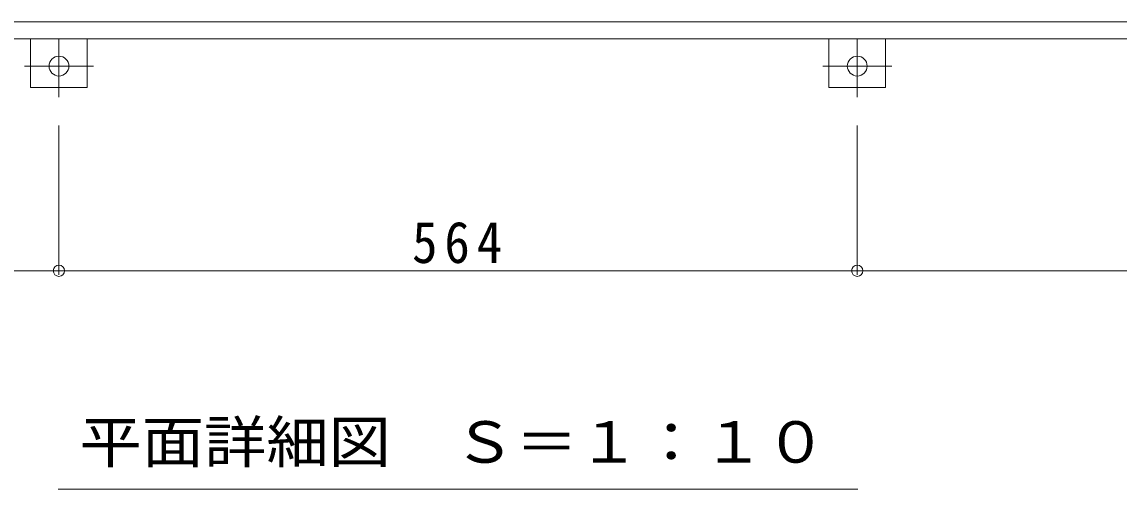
# Model space of a CAD drawing. Units: millimetres at full size, sheet at 1:10; details may follow other scales. Extents: x -2570 to 2403, y -1962 to 1480.
# Drawn here: x -1403 to -628, y -212 to 118 of the extents above; entities that cross this region are included whole.
import ezdxf
from ezdxf.enums import TextEntityAlignment as Align

# ---------------------------------------------------------------- set-up
doc = ezdxf.new("R2010")
doc.units = ezdxf.units.MM
doc.header["$LTSCALE"] = 10
doc.header["$PDMODE"] = 32
doc.header["$PDSIZE"] = 8
doc.linetypes.add('CHAIN1', pattern=[8, 5, -1, 1, -1])
for name, color, linetype, lineweight in [('0-3', 2, 'Continuous', 9), ('0-5', 4, 'Continuous', 9), ('0-E', 3, 'Continuous', 9), ('0-F', 7, 'Continuous', 9)]:
    doc.layers.add(name, color=color, linetype=linetype, lineweight=lineweight)
doc.styles.add('ＭＳ ゴシック', font='')
doc.styles.get('ＭＳ ゴシック').set_extended_font_data('MS Gothic')

msp = doc.modelspace()

# ---------------------------------------------------------------- linework, layer by layer
at = {"layer": '0-3'}
for p, q in [((-161.15, 117.94), (-2029.15, 117.94)), ((-149.15, 105.94), (-2041.15, 105.94))]:
    msp.add_line(p, q, dxfattribs=at)
at = {"layer": '0-5', "color": 7}
msp.add_line((-1377.68, -212.07), (-812.63, -212.07), dxfattribs=at)
at = {"layer": '0-E'}
for p, q in [((-1397.15, 71.74), (-1397.15, 105.94)), ((-1357.15, 71.74), (-1357.15, 105.94)), ((-833.15, 71.74), (-833.15, 105.94)), ((-793.15, 71.74), (-793.15, 105.94)), ((-1357.15, 71.74), (-1397.15, 71.74)), ((-793.15, 71.74), (-833.15, 71.74))]:
    msp.add_line(p, q, dxfattribs=at)
at = {"layer": '0-E', "linetype": 'CHAIN1'}
for p, q in [((-1377.15, 64.77), (-1377.15, 105.94)), ((-813.15, 64.77), (-813.15, 105.94)), ((-1401.53, 86.74), (-1352.78, 86.74)), ((-837.53, 86.74), (-788.78, 86.74))]:
    msp.add_line(p, q, dxfattribs=at)
at = {"layer": '0-E'}
for centre in [(-1377.15, 86.74), (-813.15, 86.74)]:
    msp.add_circle(centre, 7, dxfattribs=at)
at = {"layer": '0-F'}
for p, q in [((-1377.15, -60.84), (-1377.15, 44.77)), ((-813.15, -60.84), (-813.15, 44.77)), ((-1941.15, -57.84), (-1377.15, -57.84)), ((-1377.15, -57.84), (-813.15, -57.84)), ((-813.15, -57.84), (-249.15, -57.84))]:
    msp.add_line(p, q, dxfattribs=at)
for p in [(-1377.15, -57.84), (-813.15, -57.84)]:
    msp.add_point(p, dxfattribs=at)

# ---------------------------------------------------------------- texts
at = {"layer": '0-5', "color": 2, "style": 'ＭＳ ゴシック', "width": 1.1}
msp.add_text('平面詳細図\u3000Ｓ＝１：１０', height=29.33, dxfattribs=at).set_placement((-1362.65, -202.27), align=Align.BOTTOM_LEFT)
at = {"layer": '0-F', "color": 2, "insert": (-1127.65, -52.84), "char_height": 29.33, "attachment_point": 7, "style": 'ＭＳ ゴシック'}
msp.add_mtext('\\T1.27;\\W0.9;564', dxfattribs=at)

doc.saveas('drawing.dxf')
